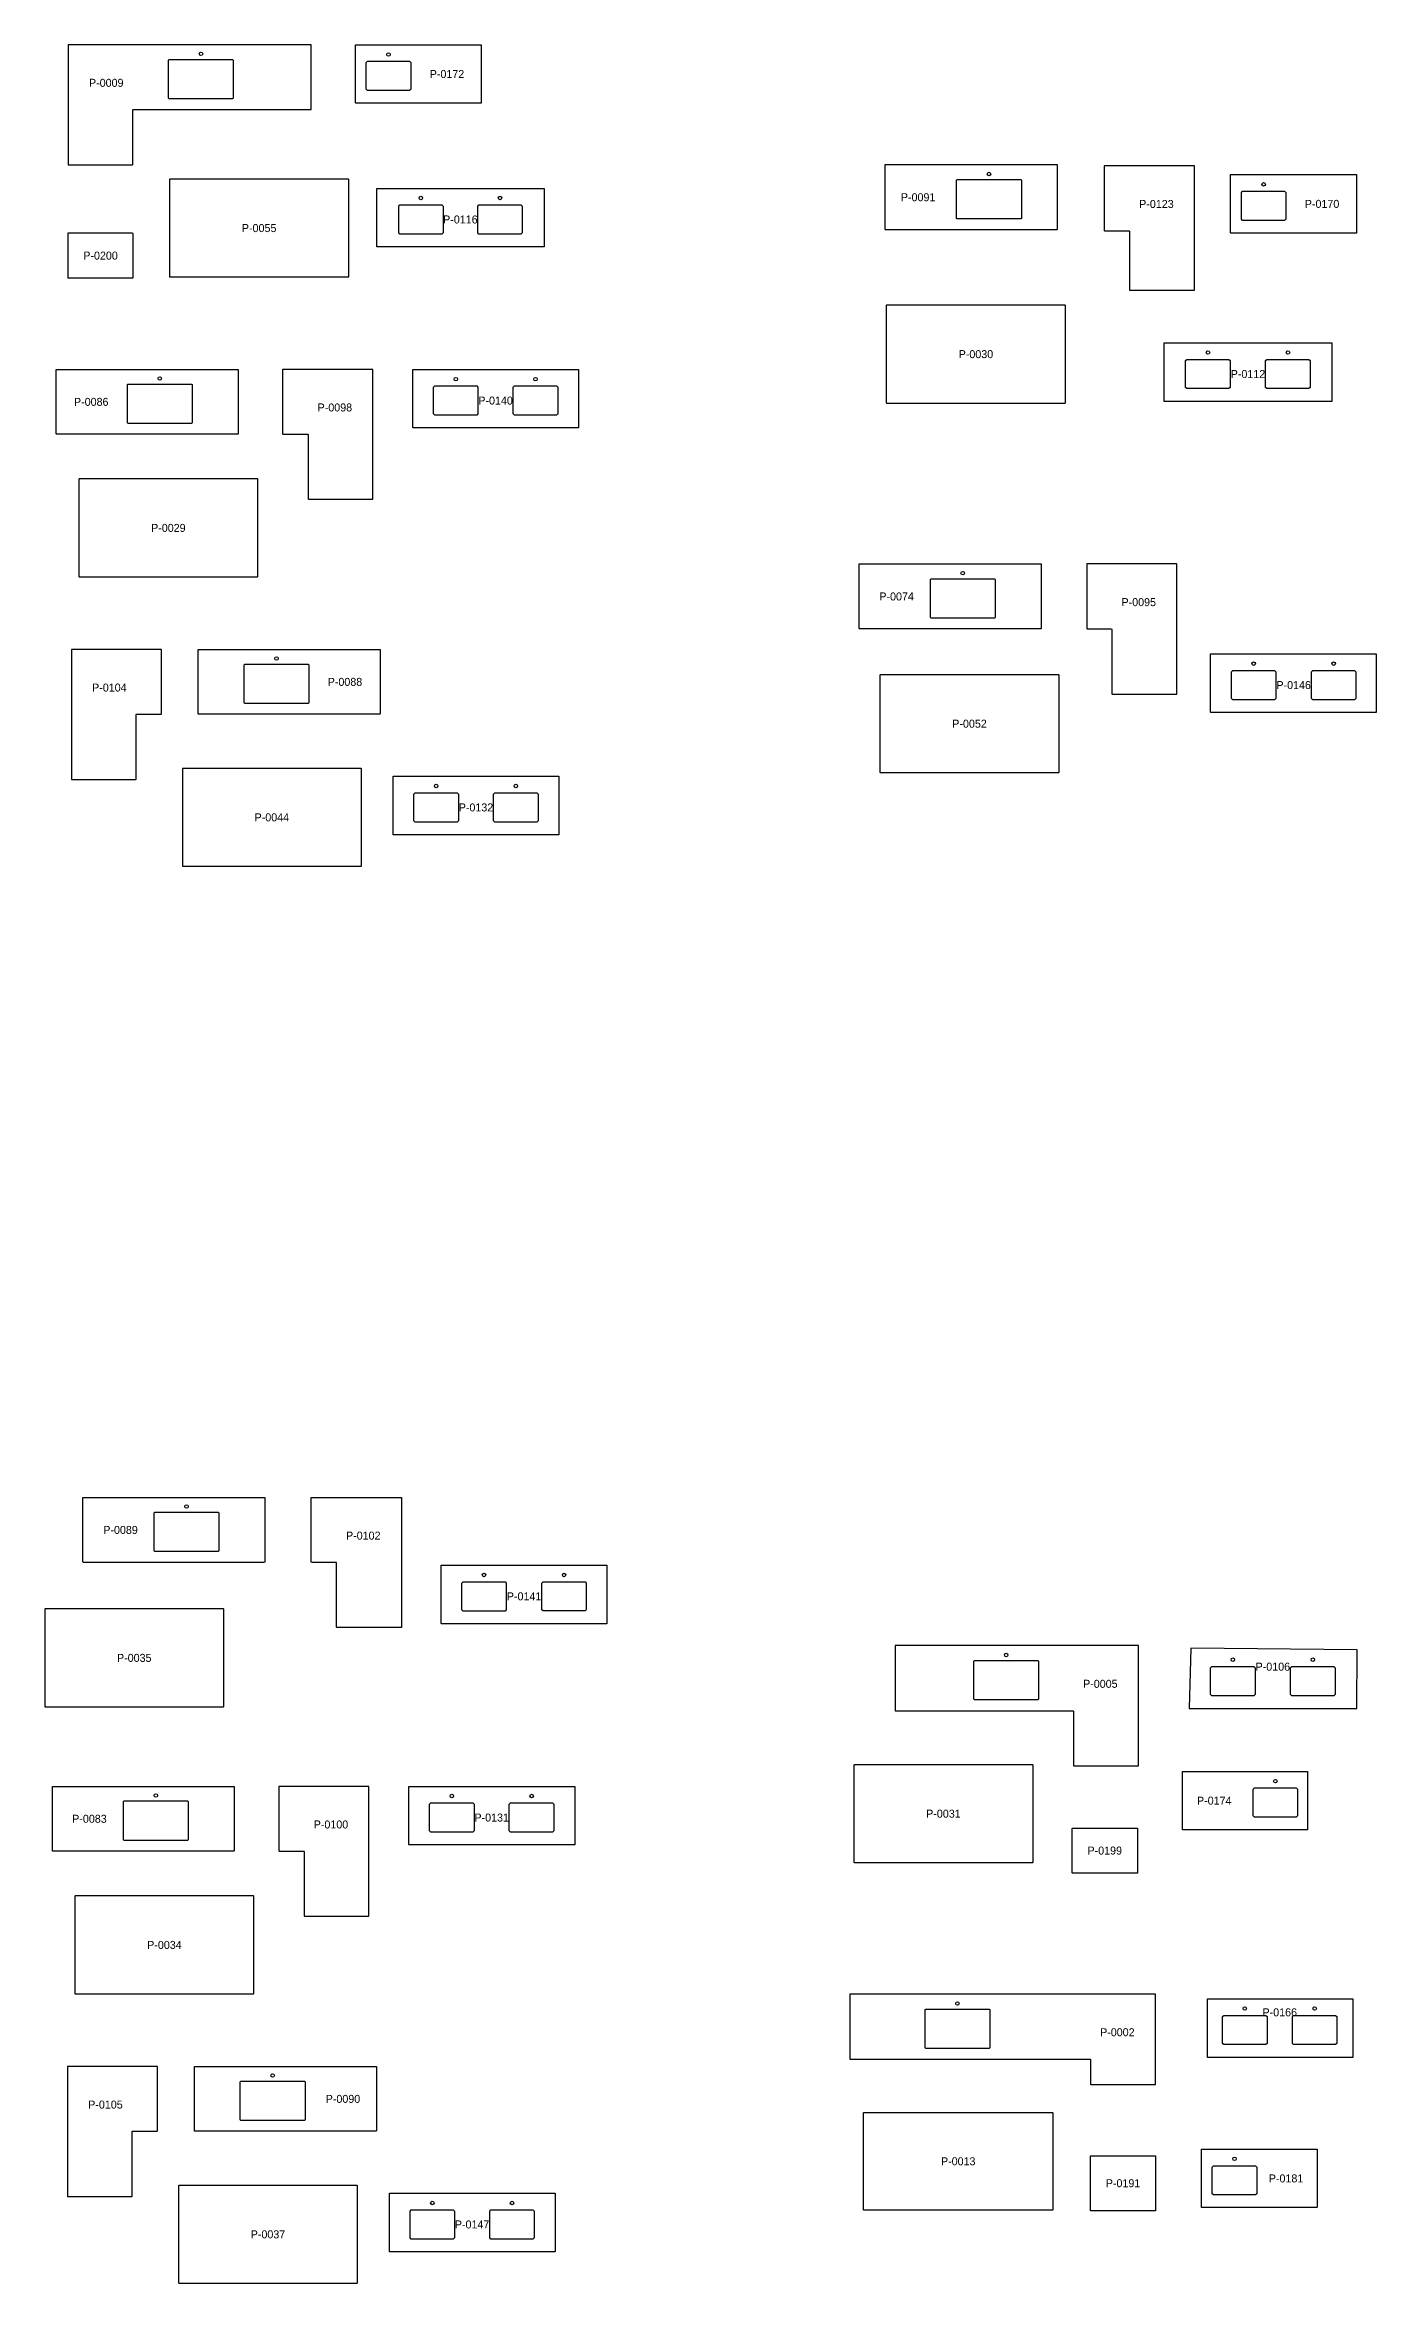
# Model space of a CAD drawing. Header units: millimetres. Extents: x -162346 to -102314, y -153508 to -130299.
# Drawn here: x -115628 to -102314, y -152913 to -130538 of the extents above; entities that cross this region are included whole.
import ezdxf
from ezdxf.enums import TextEntityAlignment as Align

# ---------------------------------------------------------------- set-up
doc = ezdxf.new("R2010")
doc.units = ezdxf.units.MM
for name, color, linetype in [('HOLES', 7, 'Continuous'), ('NUMBERS', 7, 'Continuous'), ('OUTER', 7, 'Continuous')]:
    doc.layers.add(name, color=color, linetype=linetype)

msp = doc.modelspace()

# ---------------------------------------------------------------- linework, layer by layer
at = {"layer": 'HOLES'}
for points in [[(-114384, -130684), (-113749, -130684), (-113743, -130690), (-113743, -131071), (-113749, -131077), (-114384, -131077), (-114390, -131071), (-114390, -130690)], [(-112400, -130703), (-111981, -130703), (-111968, -130716), (-111968, -130982), (-111981, -130995), (-112400, -130995), (-112413, -130982), (-112413, -130716)], [(-106504, -131885), (-105869, -131885), (-105862, -131892), (-105862, -132273), (-105869, -132279), (-106504, -132279), (-106510, -132273), (-106510, -131892)], [(-103650, -132001), (-103230, -132001), (-103218, -132014), (-103218, -132281), (-103230, -132293), (-103650, -132293), (-103662, -132281), (-103662, -132014)], [(-112077, -132138), (-111657, -132138), (-111645, -132150), (-111645, -132417), (-111657, -132430), (-112077, -132430), (-112089, -132417), (-112089, -132150)], [(-111286, -132138), (-110867, -132138), (-110854, -132150), (-110854, -132417), (-110867, -132430), (-111286, -132430), (-111299, -132417), (-111299, -132150)], [(-104207, -133683), (-103788, -133683), (-103775, -133695), (-103775, -133962), (-103788, -133975), (-104207, -133975), (-104220, -133962), (-104220, -133695)], [(-103407, -133683), (-102988, -133683), (-102975, -133695), (-102975, -133962), (-102988, -133975), (-103407, -133975), (-103420, -133962), (-103420, -133695)], [(-114796, -133929), (-114161, -133929), (-114155, -133935), (-114155, -134316), (-114161, -134322), (-114796, -134322), (-114802, -134316), (-114802, -133935)], [(-111728, -133948), (-111309, -133948), (-111296, -133960), (-111296, -134227), (-111309, -134240), (-111728, -134240), (-111741, -134227), (-111741, -133960)], [(-110931, -133948), (-110512, -133948), (-110499, -133960), (-110499, -134227), (-110512, -134240), (-110931, -134240), (-110944, -134227), (-110944, -133960)], [(-106766, -135876), (-106131, -135876), (-106125, -135882), (-106125, -136263), (-106131, -136269), (-106766, -136269), (-106772, -136263), (-106772, -135882)], [(-113628, -136728), (-112993, -136728), (-112986, -136735), (-112986, -137116), (-112993, -137122), (-113628, -137122), (-113634, -137116), (-113634, -136735)], [(-103749, -136792), (-103330, -136792), (-103317, -136805), (-103317, -137072), (-103330, -137084), (-103749, -137084), (-103762, -137072), (-103762, -136805)], [(-102949, -136792), (-102530, -136792), (-102517, -136805), (-102517, -137072), (-102530, -137084), (-102949, -137084), (-102962, -137072), (-102962, -136805)], [(-111924, -138015), (-111505, -138015), (-111492, -138028), (-111492, -138295), (-111505, -138308), (-111924, -138308), (-111937, -138295), (-111937, -138028)], [(-111127, -138015), (-110708, -138015), (-110695, -138028), (-110695, -138295), (-110708, -138308), (-111127, -138308), (-111140, -138295), (-111140, -138028)], [(-114528, -145205), (-113893, -145205), (-113887, -145211), (-113887, -145592), (-113893, -145599), (-114528, -145599), (-114534, -145592), (-114534, -145211)], [(-111445, -145902), (-111025, -145902), (-111013, -145914), (-111013, -146181), (-111025, -146194), (-111445, -146194), (-111457, -146181), (-111457, -145914)], [(-110644, -145901), (-110225, -145901), (-110213, -145914), (-110213, -146181), (-110225, -146193), (-110644, -146193), (-110657, -146181), (-110657, -145914)], [(-106332, -146688), (-105697, -146688), (-105691, -146695), (-105691, -147076), (-105697, -147082), (-106332, -147082), (-106339, -147076), (-106339, -146695)], [(-103958, -146748), (-103539, -146748), (-103526, -146761), (-103526, -147027), (-103539, -147040), (-103958, -147040), (-103971, -147027), (-103971, -146761)], [(-103157, -146748), (-102738, -146748), (-102725, -146761), (-102725, -147027), (-102738, -147040), (-103157, -147040), (-103170, -147027), (-103170, -146761)], [(-114835, -148092), (-114200, -148092), (-114194, -148099), (-114194, -148480), (-114200, -148486), (-114835, -148486), (-114841, -148480), (-114841, -148099)], [(-111767, -148111), (-111348, -148111), (-111335, -148124), (-111335, -148391), (-111348, -148404), (-111767, -148404), (-111780, -148391), (-111780, -148124)], [(-110970, -148111), (-110551, -148111), (-110538, -148124), (-110538, -148391), (-110551, -148404), (-110970, -148404), (-110983, -148391), (-110983, -148124)], [(-103533, -147962), (-103114, -147962), (-103101, -147975), (-103101, -148241), (-103114, -148254), (-103533, -148254), (-103546, -148241), (-103546, -147975)], [(-106819, -150172), (-106184, -150172), (-106178, -150178), (-106178, -150559), (-106184, -150565), (-106819, -150565), (-106826, -150559), (-106826, -150178)], [(-103838, -150236), (-103419, -150236), (-103406, -150248), (-103406, -150515), (-103419, -150528), (-103838, -150528), (-103851, -150515), (-103851, -150248)], [(-103140, -150236), (-102721, -150236), (-102708, -150248), (-102708, -150515), (-102721, -150528), (-103140, -150528), (-103152, -150515), (-103152, -150248)], [(-113667, -150892), (-113032, -150892), (-113025, -150898), (-113025, -151279), (-113032, -151286), (-113667, -151286), (-113673, -151279), (-113673, -150898)], [(-103941, -151738), (-103522, -151738), (-103509, -151751), (-103509, -152018), (-103522, -152030), (-103941, -152030), (-103954, -152018), (-103954, -151751)], [(-111963, -152179), (-111544, -152179), (-111531, -152192), (-111531, -152459), (-111544, -152471), (-111963, -152471), (-111975, -152459), (-111975, -152192)], [(-111166, -152179), (-110747, -152179), (-110734, -152192), (-110734, -152459), (-110747, -152471), (-111166, -152471), (-111179, -152459), (-111179, -152192)]]:
    msp.add_lwpolyline(points, close=True, dxfattribs=at)
for centre in [(-114066, -130628), (-112191, -130635), (-106186, -131830), (-103440, -131933), (-111867, -132069), (-111076, -132069), (-103997, -133614), (-103197, -133614), (-114478, -133873), (-111518, -133880), (-110721, -133880), (-106449, -135820), (-113310, -136673), (-103540, -136724), (-102740, -136724), (-111714, -137947), (-110917, -137947), (-114210, -145149), (-111235, -145833), (-110435, -145833), (-106015, -146633), (-103748, -146680), (-102948, -146680), (-103323, -147894), (-114517, -148037), (-111557, -148043), (-110760, -148043), (-106502, -150116), (-103629, -150167), (-102930, -150167), (-113349, -150836), (-103731, -151670), (-111753, -152111), (-110956, -152111)]:
    msp.add_circle(centre, 17.5, dxfattribs=at)
at = {"layer": 'OUTER'}
for points in [[(-112965, -130538), (-115394, -130538), (-115394, -131738), (-114749, -131738), (-114746, -131735), (-114746, -131189), (-114743, -131185), (-112965, -131185)], [(-112521, -130538), (-111264, -130538), (-111264, -131122), (-112518, -131122), (-112521, -131119)], [(-107223, -131736), (-105505, -131736), (-105505, -132384), (-105508, -132387), (-107220, -132387), (-107223, -132384)], [(-104130, -131747), (-105035, -131747), (-105035, -132395), (-105031, -132398), (-104784, -132398), (-104781, -132402), (-104781, -132989), (-104777, -132992), (-104130, -132992)], [(-112592, -131882), (-114376, -131882), (-114379, -131885), (-114379, -132856), (-114376, -132859), (-112592, -132859), (-112588, -132856), (-112588, -131885)], [(-112308, -131973), (-110635, -131973), (-110635, -132557), (-112308, -132557)], [(-103770, -131836), (-102513, -131836), (-102513, -132420), (-103767, -132420), (-103770, -132417)], [(-115394, -132419), (-114749, -132419), (-114746, -132423), (-114746, -132867), (-114749, -132870), (-115394, -132870)], [(-105425, -133141), (-107210, -133141), (-107213, -133144), (-107213, -134115), (-107210, -134119), (-105425, -134119), (-105422, -134115), (-105422, -133144)], [(-104436, -133518), (-102759, -133518), (-102759, -134102), (-104436, -134102)], [(-115514, -133783), (-113694, -133783), (-113694, -134427), (-113697, -134430), (-115510, -134430), (-115514, -134427)], [(-112347, -133783), (-113249, -133783), (-113249, -134427), (-113246, -134430), (-112998, -134430), (-112995, -134434), (-112995, -135078), (-112992, -135081), (-112347, -135081)], [(-111947, -133783), (-110290, -133783), (-110290, -134367), (-111944, -134367), (-111947, -134364)], [(-113500, -134878), (-115284, -134878), (-115288, -134881), (-115288, -135853), (-115284, -135856), (-113500, -135856), (-113497, -135853), (-113497, -134881)], [(-107485, -135727), (-105666, -135727), (-105666, -136374), (-105669, -136377), (-107482, -136377), (-107485, -136374)], [(-104307, -135727), (-105208, -135727), (-105208, -136374), (-105205, -136377), (-104961, -136377), (-104958, -136381), (-104958, -137025), (-104954, -137028), (-104307, -137028)], [(-114712, -137230), (-114464, -137230), (-114461, -137227), (-114461, -136582), (-115362, -136582), (-115362, -137881), (-114718, -137881), (-114715, -137878), (-114715, -137233)], [(-114093, -136582), (-112274, -136582), (-112274, -137227), (-112277, -137230), (-114090, -137230), (-114093, -137227)], [(-103972, -136627), (-102314, -136627), (-102314, -137211), (-103968, -137211), (-103972, -137208)], [(-105489, -136836), (-107273, -136836), (-107277, -136839), (-107277, -137810), (-107273, -137813), (-105489, -137813), (-105486, -137810), (-105486, -136839)], [(-112465, -137771), (-114249, -137771), (-114252, -137775), (-114252, -138746), (-114249, -138749), (-112465, -138749), (-112462, -138746), (-112462, -137775)], [(-112143, -137850), (-110486, -137850), (-110486, -138431), (-110489, -138435), (-112143, -138435)], [(-115247, -145059), (-113428, -145059), (-113428, -145703), (-113431, -145707), (-115244, -145707), (-115247, -145703)], [(-112713, -145707), (-112961, -145707), (-112964, -145703), (-112964, -145059), (-112062, -145059), (-112062, -146357), (-112707, -146357), (-112710, -146354), (-112710, -145710)], [(-111664, -145736), (-110006, -145736), (-110006, -146321), (-111660, -146321), (-111664, -146318)], [(-113840, -146173), (-115625, -146173), (-115628, -146176), (-115628, -147147), (-115625, -147150), (-113840, -147150), (-113837, -147147), (-113837, -146176)], [(-104691, -146539), (-107126, -146539), (-107126, -147190), (-105345, -147190), (-105342, -147193), (-105342, -147739), (-105339, -147742), (-104691, -147742)], [(-102504, -146580), (-104167, -146564), (-104186, -147167), (-102509, -147167)], [(-105749, -147730), (-107534, -147730), (-107537, -147733), (-107537, -148704), (-107534, -148708), (-105749, -148708), (-105746, -148704), (-105746, -147733)], [(-104250, -147797), (-103000, -147797), (-103000, -148378), (-103003, -148381), (-104250, -148381)], [(-115552, -147946), (-113733, -147946), (-113733, -148591), (-113736, -148594), (-115549, -148594), (-115552, -148591)], [(-112386, -147946), (-113288, -147946), (-113288, -148591), (-113285, -148594), (-113037, -148594), (-113034, -148597), (-113034, -149242), (-113031, -149245), (-112386, -149245)], [(-111986, -147946), (-110329, -147946), (-110329, -148531), (-111983, -148531), (-111986, -148527)], [(-105351, -148363), (-104703, -148363), (-104703, -148813), (-105351, -148813), (-105354, -148810), (-105354, -148366)], [(-113539, -149042), (-115323, -149042), (-115326, -149045), (-115326, -150017), (-115323, -150020), (-113539, -150020), (-113536, -150017), (-113536, -149045)], [(-104521, -150022), (-107578, -150022), (-107578, -150673), (-105175, -150673), (-105172, -150676), (-105172, -150922), (-105168, -150926), (-104521, -150926)], [(-104003, -150070), (-102549, -150070), (-102549, -150655), (-104000, -150655), (-104003, -150651)], [(-114750, -151394), (-114503, -151394), (-114500, -151391), (-114500, -150746), (-115401, -150746), (-115401, -152045), (-114757, -152045), (-114754, -152041), (-114754, -151397)], [(-114132, -150746), (-112312, -150746), (-112312, -151391), (-112316, -151394), (-114129, -151394), (-114132, -151391)], [(-107437, -151205), (-105551, -151205), (-105548, -151208), (-105548, -152179), (-105551, -152183), (-107437, -152183), (-107440, -152179), (-107440, -151208)], [(-105168, -151638), (-104521, -151638), (-104521, -152189), (-105168, -152189), (-105172, -152186), (-105172, -151641)], [(-104062, -151573), (-102906, -151573), (-102906, -152154), (-102909, -152157), (-104062, -152157)], [(-112504, -151935), (-114288, -151935), (-114291, -151938), (-114291, -152910), (-114288, -152913), (-112504, -152913), (-112500, -152910), (-112500, -151938)], [(-112182, -152014), (-110524, -152014), (-110524, -152595), (-110528, -152598), (-112182, -152598)]]:
    msp.add_lwpolyline(points, close=True, dxfattribs=at)

# ---------------------------------------------------------------- texts
at = {"layer": 'NUMBERS'}
for s, p in [('P-0009', (-115013, -130918)), ('P-0172', (-111606, -130830)), ('P-0091', (-106895, -132062)), ('P-0123', (-104512, -132129)), ('P-0170', (-102856, -132128)), ('P-0055', (-113484, -132370)), ('P-0116', (-111472, -132284)), ('P-0200', (-115070, -132645)), ('P-0030', (-106317, -133630)), ('P-0112', (-103597, -133829)), ('P-0086', (-115163, -134107)), ('P-0098', (-112727, -134163)), ('P-0140', (-111120, -134094)), ('P-0029', (-114392, -135367)), ('P-0074', (-107110, -136052)), ('P-0095', (-104689, -136109)), ('P-0104', (-114982, -136963)), ('P-0088', (-112626, -136906)), ('P-0146', (-103140, -136938)), ('P-0052', (-106381, -137324)), ('P-0044', (-113357, -138260)), ('P-0132', (-111316, -138161)), ('P-0089', (-114870, -145383)), ('P-0102', (-112443, -145440)), ('P-0141', (-110835, -146047)), ('P-0035', (-114733, -146662)), ('P-0106', (-103348, -146750)), ('P-0005', (-105073, -146921)), ('P-0174', (-103934, -148089)), ('P-0083', (-115181, -148270)), ('P-0100', (-112766, -148327)), ('P-0131', (-111159, -148258)), ('P-0031', (-106642, -148219)), ('P-0199', (-105029, -148588)), ('P-0034', (-114431, -149531)), ('P-0166', (-103279, -150205)), ('P-0002', (-104903, -150404)), ('P-0090', (-112646, -151070)), ('P-0105', (-115021, -151127)), ('P-0013', (-106494, -151694)), ('P-0191', (-104846, -151913)), ('P-0181', (-103216, -151865)), ('P-0147', (-111355, -152325)), ('P-0037', (-113396, -152424))]:
    msp.add_text(s, height=80, dxfattribs=at).set_placement(p, align=Align.MIDDLE_CENTER)

doc.saveas('drawing.dxf')
